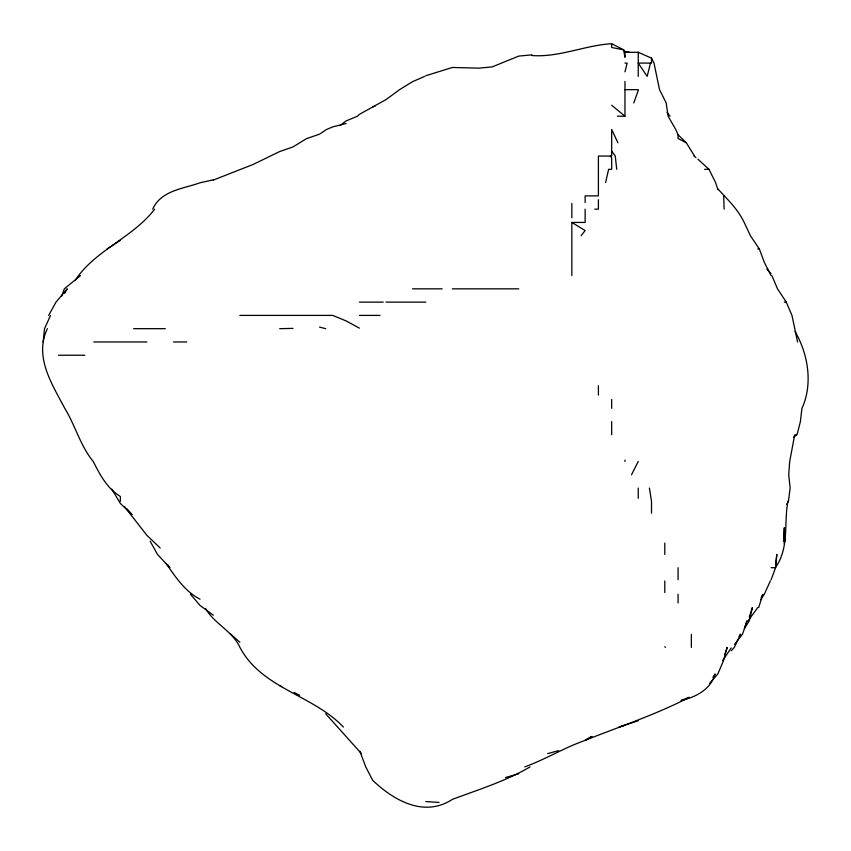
<?xml version="1.0" encoding="UTF-8"?>
<svg xmlns="http://www.w3.org/2000/svg" width="851" height="851" viewBox="0 0 851 851"><rect width="100%" height="100%" fill="white"/><g stroke="black" fill="none" stroke-linecap="round" stroke-linejoin="round"><path stroke-width="1.28" d="M775.272 567.702C789.526 548.204 783.782 523.556 787.877 501.303M783.494 541.151L784.303 527.865L785.228 541.151M771.038 579.85L775.601 567.702L776.825 554.427L775.697 564.085M43.135 341.964L44.507 328.677L50.56 315.402M605.604 182.603L608.614 169.328L611.678 169.328L611.678 157.818L610.39 156.052M650.483 63.091L647.175 76.377L638.239 63.091L651.515 63.091L651.515 58.145L638.239 52.283L624.964 52.337M624.964 71.835L627.176 63.091L624.964 63.091M47.358 328.677C33.923 356.75 52.028 384.141 64.782 408.352C75.367 425.521 80.217 445.669 93.238 461.465C99.971 474.73 107.162 488.517 120.353 496.473L120.353 501.303M758.667 607.54L762.879 594.264L761.177 597.498M749.284 617.198L752.39 607.54L749.284 620.815L744.465 628.623L746.997 620.815L742.551 634.101L734.562 644.313M724.712 654.621L727.179 647.377L723.488 660.653L717.914 673.822L709.596 683.427M633.793 102.928L638.239 90.504M61.708 296.084L64.346 288.84L80.515 275.564M793.621 437.137L796.727 434.914L797.589 432.595L800.387 421.628L801.95 408.352C813.12 384.067 808.142 354.048 795.047 331.528M770.325 580.978L764.294 594.264L760.666 599.647M631.538 474.752L638.239 461.465M48.656 315.402L56.006 302.116L67.229 288.84L64.665 293.265M786.664 504.409L788.43 501.303L790.153 488.027L788.717 474.752L789.707 461.465L794.674 434.914L796.727 434.914M739.211 636.314L740.615 634.101L734.296 647.377L731.2 650.813M75.42 279.99C95.503 249.854 132.639 237.855 154.659 209.165M712.893 677.258L715.095 673.939C710.745 689.533 695.714 697.246 681.034 700.501L689.065 697.331M722.659 660.653L731.2 647.909M748.114 620.815L757.752 607.54M152.68 209.165C161.19 190.358 182.997 188.922 200.028 182.774L213.303 179.838M581.084 235.727L585.126 230.536L571.84 222.441L571.84 275.564M339.975 125.597L346.102 120.927L357.441 116.215L359.377 114.364L385.939 99.641L399.576 89.653L412.49 81.717L424.713 76.377M107.066 248.992L120.353 240.312M359.909 751.327L365.739 766.889L372.653 780.282C393.768 800.504 424.245 817.779 452.328 799.408C478.592 789.547 505.802 781.197 530.035 766.889M591.817 736.487L585.126 740.391C564.266 747.689 545.417 759.39 524.727 766.889M591.764 736.487L585.126 740.338C619.975 726.467 655.632 714.691 689.108 697.437M213.303 180.082L253.141 164.445L279.702 151.531L292.978 146.957L306.264 138.745L319.54 134.171L326.529 129.49L332.815 126.863L346.102 123.523M372.653 106.875L375.142 106.003M624.964 725.18L619.081 727.052L638.239 720.765M425.777 75.739L452.328 67.463L478.89 68.144L492.165 66.91L518.727 56.102L532.003 54.836L532.003 55.528C559.107 57.581 584.754 45.294 611.678 43.731L623.666 49.815L624.964 51.571L624.964 57.304L623.592 49.815L611.678 47.496L611.678 43.731M505.451 777.569L518.727 773.74M547.64 753.614L558.564 750.614M279.702 328.677L292.978 328.38M624.964 89.653L638.239 89.653M617.379 116.215L624.964 116.215L624.964 81.43M704.628 169.328L708.989 169.328L715.595 182.603L717.914 189.656M594.785 209.165L598.402 209.165L598.402 199.698M571.84 222.441L585.126 222.441L585.126 209.165M757.752 249.003L759.347 249.003L764.294 262.278L771.038 275.564M412.49 288.84L442.169 288.84M452.328 288.84L518.727 288.84M359.377 302.116L383.258 302.116M385.939 302.116L425.777 302.116M784.303 302.116L786.26 302.116L791.962 315.402L797.589 341.964M239.865 315.402L332.815 315.402L346.102 320.923L359.377 328.124M359.377 315.402L380.025 315.402M133.628 328.677L165.264 328.677M93.791 341.964L146.915 341.964M173.466 341.964L186.752 341.964M58.464 355.239L84.823 355.239M771.091 567.702L775.601 567.702M425.777 801.525L439.052 802.472M624.964 51.571L629.793 52.411M319.54 327.103L325.71 328.677M279.702 685.672L281.819 686.704M694.533 156.052L686.3 142.766L678.077 138.49L678.077 134.777L675.747 129.49L668.099 116.215L666.184 102.928L659.525 89.653L654.015 63.091L651.515 58.145M294.084 692.406L299.626 695.299M200.028 599.189C184.933 591.434 175.434 576.882 166.03 563.341M213.303 615.209L200.028 605.433L190.496 594.264M694.012 156.052L695.937 157.605M697.873 159.169L708.989 169.328M343.4 727.052C312.764 694.82 261.757 688.629 239.918 647.377L239.865 647.281C232.344 630.878 214.431 623.921 205.623 608.561M611.678 105.247L624.964 116.215M160.19 547.959L146.915 535.385L124.384 506.419M717.914 188.943C727.562 199.496 737.891 209.208 744.2 222.441L750.401 235.727L759.347 249.003M230.642 634.101L239.865 642.282M678.077 134.777L686.3 142.766M664.791 646.707L665.461 647.377M325.688 713.776L361.441 753.614M786.26 302.116L777.516 288.84L771.878 275.564M127.001 508.898L131.99 514.589L120.353 503.409L111.789 489.134M766.879 268.98L771.038 273.756M667.046 112.502L670.045 116.215M167.636 564.681L169.87 567.702L157.499 554.427L150.116 541.151M611.678 151.084L615.252 156.052L616.741 169.328M617.911 142.766L611.678 129.49L611.678 156.052L598.402 156.052L598.402 195.89L585.126 195.89L585.126 202.559M649.398 488.027L651.515 501.303L651.515 513.196M723.701 195.89L724.105 209.165M784.303 527.865L784.303 543.842M691.363 634.367L691.363 647.377M678.077 567.702L678.077 579.68M678.077 594.264L678.077 602.976M664.791 543.087L664.791 554.427M664.791 580.978L664.791 592.594M638.239 52.283L638.239 62.463M638.239 63.091L638.239 76.377M638.239 488.027L638.239 498.314M624.964 460.114L624.964 461.465M611.678 399.438L611.678 408.352M611.678 421.628L611.678 434.755M598.402 385.684L598.402 395.077M571.84 203.485L571.84 217.824"/></g></svg>
